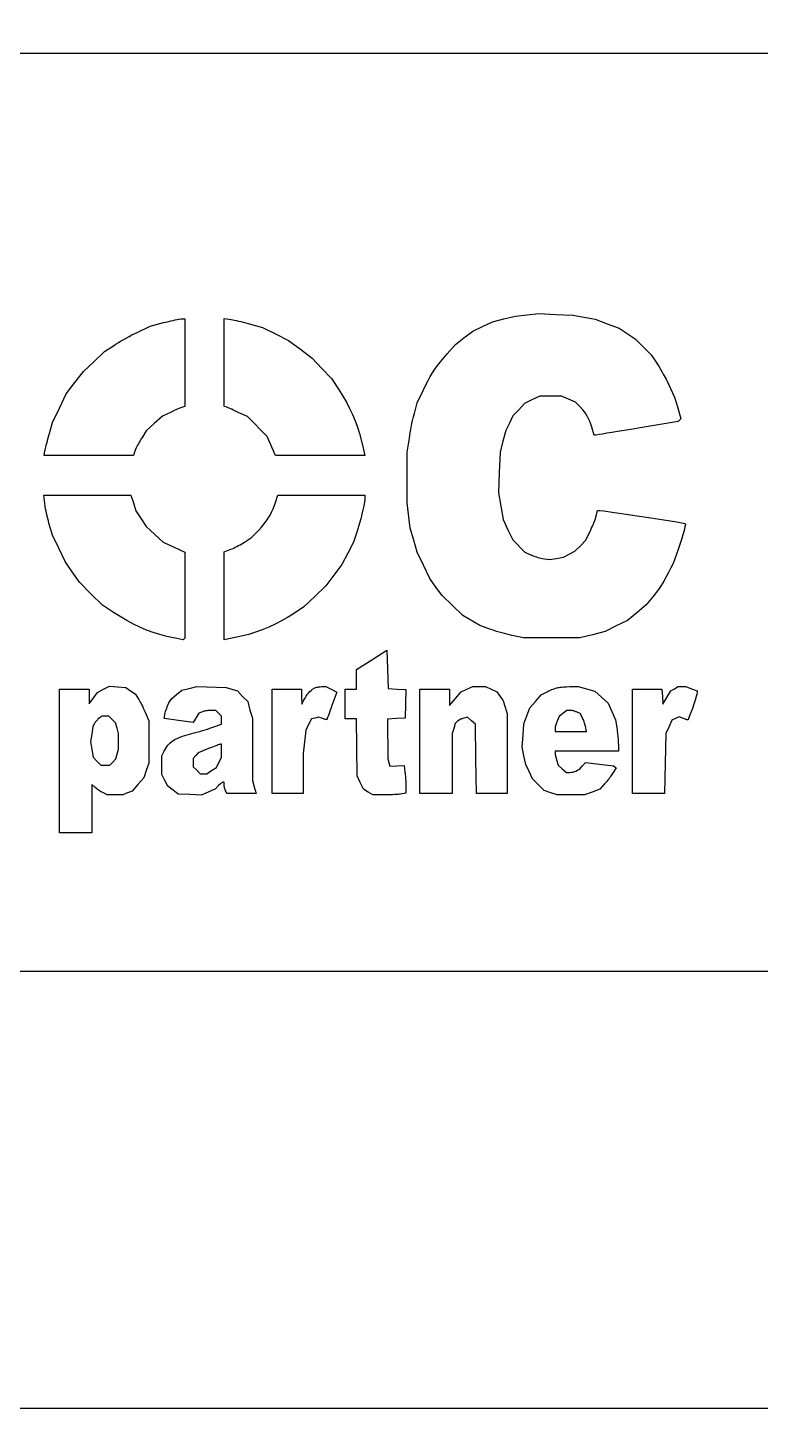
# Model space of a CAD drawing. Extents: x -61 to 349, y -42 to 245.
# Drawn here: x 305.01 to 313.39, y -42.19 to -26.39 of the extents above; entities that cross this region are included whole.
import ezdxf

# ---------------------------------------------------------------- set-up
doc = ezdxf.new("R2010")
doc.units = 0
doc.layers.add('BOARD_GEOMETRY_DIMENSION', color=2, linetype='CONTINUOUS')
doc.layers.add('BOARD_GEOMETRY_SILKSCREEN_TOP', color=1, linetype='CONTINUOUS')

msp = doc.modelspace()

# ---------------------------------------------------------------- linework, layer by layer
at = {"layer": 'BOARD_GEOMETRY_DIMENSION'}
for points in [[(-61.1124, -42.1894), (-61.1124, 244.810534), (348.887542, 244.810534), (348.887542, -42.1894)], [(310.86044, -29.665168), (311.053988, -29.67355), (311.247536, -29.68117), (311.505092, -29.729938), (311.642252, -29.780992), (311.77865, -29.831284), (311.870852, -29.892244), (311.962292, -29.953204), (312.14441, -30.135322), (312.20918, -30.230572), (312.221372, -30.250384), (312.23585, -30.273244), (312.25109, -30.299152), (312.267092, -30.327346), (312.283856, -30.357064), (312.31586, -30.4165), (312.344054, -30.47365), (312.413396, -30.620716), (312.44921, -30.74416), (312.485786, -30.86989), (312.471308, -30.884368), (312.455306, -30.898846), (311.996582, -30.975046), (311.913524, -30.988762), (311.835038, -31.001716), (311.761886, -31.013146), (311.695592, -31.024576), (311.63768, -31.03372), (311.589674, -31.042102), (311.552336, -31.048198), (311.516522, -31.053532), (311.493662, -31.055056), (311.464706, -30.963616), (311.453276, -30.929326), (311.441846, -30.897322), (311.42813, -30.866842), (311.414414, -30.83941), (311.399174, -30.81274), (311.38241, -30.788356), (311.364884, -30.764734), (311.324498, -30.722062), (311.27954, -30.678628), (311.200292, -30.642814), (311.120282, -30.607762), (310.870346, -30.607762), (310.781954, -30.651196), (310.695086, -30.693106), (310.630316, -30.763972), (310.564022, -30.834838), (310.522874, -30.918658), (310.480964, -31.002478), (310.448198, -31.124398), (310.416194, -31.248604), (310.406288, -31.481776), (310.398668, -31.71571), (310.424576, -31.868872), (310.452008, -32.022034), (310.50611, -32.137858), (310.560974, -32.253682), (310.699658, -32.392366), (310.759094, -32.421322), (310.771286, -32.425894), (310.785002, -32.431228), (310.800242, -32.437324), (310.816244, -32.442658), (310.833008, -32.447992), (310.850534, -32.453326), (310.867298, -32.457898), (310.899302, -32.464756), (310.981598, -32.479234), (311.06237, -32.464756), (311.14238, -32.450278), (311.20715, -32.415988), (311.273444, -32.38246), (311.335928, -32.319976), (311.398412, -32.25673), (311.453276, -32.139382), (311.463944, -32.117284), (311.47385, -32.095186), (311.492138, -32.05099), (311.50052, -32.030416), (311.507378, -32.011366), (311.513474, -31.994602), (311.521094, -31.968694), (311.532524, -31.916878), (311.558432, -31.916878), (311.604152, -31.922212), (311.700164, -31.935928), (311.83199, -31.954978), (311.983628, -31.977076), (312.141362, -32.00146), (312.290714, -32.02432), (312.415682, -32.044132), (312.536078, -32.065468), (312.53684, -32.07766), (312.531506, -32.105092), (312.522362, -32.144716), (312.508646, -32.194246), (312.492644, -32.24911), (312.474356, -32.307022), (312.455306, -32.364934), (312.416444, -32.469328), (312.395108, -32.521906), (312.370724, -32.574484), (312.344816, -32.6263), (312.318146, -32.677354), (312.28919, -32.726884), (312.259472, -32.77489), (312.22823, -32.821372), (312.164222, -32.905954), (312.089546, -32.998156), (311.982104, -33.086548), (311.875424, -33.17494), (311.746646, -33.238186), (311.617868, -33.30067), (311.473088, -33.338008), (311.327546, -33.374584), (310.683656, -33.374584), (310.549544, -33.345628), (310.523636, -33.340294), (310.495442, -33.333436), (310.466486, -33.325816), (310.405526, -33.309052), (310.37657, -33.30067), (310.348376, -33.291526), (310.30037, -33.274762), (310.184546, -33.234376), (309.990998, -33.118552), (309.872126, -33.005776), (309.754016, -32.891476), (309.68315, -32.793178), (309.612284, -32.693356), (309.539894, -32.543242), (309.469028, -32.392366), (309.430166, -32.255206), (309.38978, -32.118046), (309.354728, -31.828486), (309.354728, -31.248604), (309.379112, -31.087822), (309.383684, -31.05658), (309.389018, -31.023814), (309.395114, -30.989524), (309.40883, -30.920944), (309.41645, -30.888178), (309.423308, -30.857698), (309.437024, -30.805882), (309.469028, -30.684724), (309.539894, -30.536896), (309.566564, -30.48127), (309.592472, -30.430978), (309.617618, -30.384496), (309.644288, -30.341062), (309.67172, -30.299152), (309.701438, -30.258004), (309.734204, -30.216094), (309.810404, -30.126178), (309.905654, -30.01645), (310.003952, -29.942536), (310.103774, -29.866336), (310.21655, -29.812996), (310.329326, -29.758894), (310.461152, -29.724604), (310.59374, -29.6926), (310.72709, -29.678122)], [(306.596288, -29.76118), (306.651152, -29.747464), (306.676298, -29.74213), (306.700682, -29.736796), (306.722018, -29.732986), (306.740306, -29.729938), (306.766214, -29.726128), (306.809648, -29.726128), (306.809648, -30.726634), (306.782216, -30.735016), (306.775358, -30.737302), (306.765452, -30.741112), (306.754022, -30.745684), (306.740306, -30.75178), (306.724304, -30.758638), (306.70754, -30.766258), (306.690014, -30.773878), (306.653438, -30.791404), (306.553616, -30.83941), (306.461414, -30.92323), (306.369974, -31.00705), (306.318158, -31.087822), (306.308252, -31.1023), (306.299108, -31.119064), (306.289202, -31.135828), (306.280058, -31.153354), (306.270914, -31.170118), (306.262532, -31.186882), (306.255674, -31.202122), (306.244244, -31.227268), (306.22367, -31.28899), (305.200304, -31.28899), (305.21021, -31.23565), (305.212496, -31.22422), (305.215544, -31.209742), (305.220116, -31.191454), (305.22545, -31.17088), (305.231546, -31.14802), (305.237642, -31.123636), (305.2445, -31.09849), (305.258216, -31.047436), (305.297078, -30.910276), (305.376326, -30.74797), (305.454812, -30.583378), (305.55311, -30.4546), (305.649884, -30.325822), (305.772566, -30.211522), (305.892962, -30.098746), (306.004214, -30.02407), (306.026312, -30.010354), (306.05222, -29.994352), (306.081176, -29.977588), (306.110894, -29.960824), (306.174902, -29.925772), (306.206144, -29.909008), (306.26558, -29.87929), (306.414932, -29.808424), (306.568094, -29.768038)], [(307.260752, -29.721556), (307.341524, -29.732986), (307.358288, -29.735272), (307.3781, -29.739082), (307.40096, -29.743654), (307.426106, -29.74975), (307.452776, -29.755846), (307.50764, -29.769562), (307.560218, -29.78404), (307.698902, -29.824426), (307.848254, -29.896816), (307.998368, -29.971492), (308.134004, -30.072838), (308.268878, -30.174184), (308.378606, -30.291532), (308.488334, -30.407356), (308.576726, -30.541468), (308.619398, -30.610048), (308.65826, -30.67939), (308.694836, -30.748732), (308.727602, -30.819598), (308.758082, -30.890464), (308.784752, -30.962854), (308.808374, -31.036006), (308.845712, -31.183834), (308.868572, -31.28899), (308.35727, -31.28899), (307.848254, -31.287466), (307.752242, -31.071058), (307.52669, -30.842458), (307.421534, -30.794452), (307.383434, -30.776164), (307.365146, -30.767782), (307.34762, -30.7594), (307.331618, -30.752542), (307.31714, -30.746446), (307.30571, -30.741112), (307.289708, -30.735016), (307.260752, -30.726634), (307.260752, -30.223714)], [(305.195732, -31.740094), (306.193952, -31.740094), (306.22367, -31.83001), (306.25034, -31.919926), (306.310538, -32.012128), (306.369974, -32.102044), (306.466748, -32.192722), (306.563522, -32.281114), (306.686966, -32.337502), (306.809648, -32.392366), (306.809648, -33.377632), (306.801266, -33.386014), (306.792122, -33.39592), (306.682394, -33.374584), (306.603908, -33.35782), (306.526184, -33.337246), (306.449984, -33.312862), (306.373784, -33.28543), (306.297584, -33.253426), (306.222146, -33.217612), (306.14747, -33.177226), (305.995832, -33.085024), (305.867054, -32.99968), (305.736752, -32.869378), (305.604926, -32.73679), (305.52263, -32.617918), (305.440334, -32.499808), (305.367944, -32.348932), (305.297078, -32.198818), (305.256692, -32.061658), (305.249834, -32.03575), (305.242976, -32.008318), (305.22926, -31.95193), (305.223164, -31.923736), (305.21783, -31.897828), (305.213258, -31.872682), (305.207162, -31.831534)], [(307.875686, -31.740094), (308.87162, -31.740094), (308.87162, -31.762192), (308.869334, -31.786576), (308.864762, -31.820866), (308.857142, -31.862776), (308.847236, -31.91002), (308.835806, -31.960312), (308.822852, -32.012128), (308.809898, -32.06242), (308.783228, -32.152336), (308.741318, -32.27959), (308.6735, -32.406844), (308.607206, -32.535622), (308.515766, -32.658304), (308.425088, -32.7787), (308.297834, -32.899858), (308.17058, -33.020254), (308.054756, -33.097978), (307.986176, -33.14065), (307.916072, -33.181036), (307.843682, -33.218374), (307.769768, -33.252664), (307.69433, -33.283144), (307.61813, -33.310576), (307.541168, -33.33496), (307.386482, -33.371536), (307.260752, -33.39592), (307.260752, -32.389318), (307.337714, -32.360362), (307.352954, -32.354266), (307.369718, -32.346646), (307.387244, -32.338264), (307.406294, -32.32912), (307.425344, -32.319214), (307.443632, -32.308546), (307.46192, -32.29864), (307.493924, -32.27959), (307.574696, -32.227774), (307.656992, -32.140906), (307.687472, -32.107378), (307.714904, -32.07385), (307.740812, -32.03956), (307.763672, -32.00527), (307.785008, -31.97098), (307.803296, -31.935928), (307.82006, -31.899352), (307.848254, -31.823914)], [(309.120794, -33.513268), (309.129176, -33.734248), (309.137558, -33.954466), (309.238904, -33.9598), (309.34025, -33.964372), (309.335678, -34.128964), (309.330344, -34.292794), (309.230522, -34.298128), (309.129176, -34.3027), (309.132224, -34.7599), (309.155084, -34.840672), (309.23738, -34.839148), (309.318914, -34.8361), (309.32882, -34.910014), (309.330344, -34.92373), (309.331868, -34.939732), (309.333392, -34.957258), (309.334916, -34.975546), (309.33644, -34.994596), (309.337202, -35.013646), (309.337964, -35.031934), (309.338726, -35.066224), (309.338726, -35.150044), (309.27929, -35.161474), (309.265574, -35.162998), (309.249572, -35.164522), (309.230522, -35.166046), (309.209186, -35.166808), (309.186326, -35.168332), (309.137558, -35.169856), (309.08879, -35.170618), (308.960012, -35.170618), (308.906672, -35.138614), (308.854094, -35.105086), (308.81828, -35.028886), (308.783228, -34.953448), (308.777894, -34.62655), (308.773322, -34.301176), (308.646068, -34.301176), (308.646068, -33.962848), (308.774846, -33.962848), (308.774846, -33.737296), (308.948582, -33.62452)], [(305.947826, -33.928558), (306.041552, -33.935416), (306.134516, -33.943036), (306.187856, -33.980374), (306.241196, -34.016188), (306.283868, -34.080196), (306.29225, -34.093912), (306.301394, -34.109152), (306.310538, -34.126678), (306.320444, -34.145728), (306.329588, -34.164778), (306.338732, -34.18459), (306.355496, -34.223452), (306.39893, -34.324798), (306.39893, -34.808668), (306.369974, -34.892488), (306.341018, -34.974022), (306.2732, -35.051746), (306.206906, -35.127184), (306.154328, -35.14852), (306.102512, -35.170618), (305.921918, -35.170618), (305.870864, -35.14471), (305.860958, -35.140138), (305.85029, -35.134042), (305.828954, -35.120326), (305.818286, -35.112706), (305.80838, -35.105848), (305.799236, -35.098228), (305.783234, -35.085274), (305.746658, -35.05327), (305.746658, -35.60572), (305.376326, -35.60572), (305.376326, -33.962848), (305.714654, -33.962848), (305.714654, -34.130488), (305.810666, -33.9979), (305.880008, -33.962848)], [(306.946808, -33.930844), (307.285136, -33.943036), (307.349144, -33.962848), (307.413914, -33.981898), (307.471826, -34.04362), (307.529738, -34.103056), (307.555646, -34.19983), (307.583078, -34.294318), (307.583078, -35.005264), (307.605176, -35.079178), (307.628036, -35.154616), (307.29428, -35.154616), (307.276754, -35.124136), (307.274468, -35.11804), (307.27142, -35.111182), (307.264562, -35.088322), (307.263038, -35.07994), (307.261514, -35.073082), (307.260752, -35.059366), (307.260752, -35.025838), (307.247798, -35.025838), (307.24475, -35.0266), (307.240178, -35.028124), (307.235606, -35.031172), (307.230272, -35.034982), (307.224176, -35.039554), (307.217318, -35.044888), (307.197506, -35.0647), (307.16093, -35.1028), (307.078634, -35.138614), (306.997862, -35.173666), (306.866036, -35.16757), (306.73421, -35.162998), (306.676298, -35.117278), (306.6161, -35.07232), (306.582572, -35.005264), (306.546758, -34.937446), (306.549044, -34.830766), (306.549044, -34.724848), (306.575714, -34.669984), (306.595526, -34.63417), (306.6161, -34.60369), (306.638198, -34.577782), (306.664868, -34.555684), (306.696872, -34.535872), (306.736496, -34.517584), (306.785264, -34.499296), (306.917852, -34.460434), (306.948332, -34.452052), (306.980336, -34.44367), (307.011578, -34.434526), (307.042058, -34.425382), (307.071014, -34.417), (307.097684, -34.408618), (307.120544, -34.400998), (307.155596, -34.388044), (307.228748, -34.360612), (307.228748, -34.26841), (307.195982, -34.236406), (307.163978, -34.204402), (307.098446, -34.204402), (307.087016, -34.205164), (307.075586, -34.206688), (307.063394, -34.208212), (307.051964, -34.209736), (307.040534, -34.212022), (307.029866, -34.214308), (307.010816, -34.220404), (306.97043, -34.236406), (306.906422, -34.343086), (306.738782, -34.320226), (306.572666, -34.295842), (306.587144, -34.23031), (306.590192, -34.218118), (306.594002, -34.204402), (306.603146, -34.17697), (306.60848, -34.163254), (306.613814, -34.1503), (306.619148, -34.138108), (306.629054, -34.117534), (306.656486, -34.07029), (306.715922, -34.022284), (306.77612, -33.974278), (306.861464, -33.952942)], [(308.306216, -33.943798), (308.313836, -33.941512), (308.322218, -33.939226), (308.331362, -33.93694), (308.340506, -33.935416), (308.350412, -33.933892), (308.359556, -33.93313), (308.377082, -33.932368), (308.42204, -33.930844), (308.484524, -33.962848), (308.54777, -33.994852), (308.492906, -34.148014), (308.483, -34.176208), (308.473094, -34.202116), (308.464712, -34.227262), (308.457092, -34.24936), (308.450234, -34.26841), (308.444138, -34.285174), (308.440328, -34.297366), (308.436518, -34.308796), (308.435756, -34.309558), (308.43347, -34.31032), (308.42966, -34.309558), (308.425088, -34.308796), (308.418992, -34.307272), (308.412134, -34.305748), (308.404514, -34.303462), (308.388512, -34.298128), (308.339744, -34.281364), (308.299358, -34.29127), (308.259734, -34.301176), (308.226968, -34.366708), (308.19344, -34.431478), (308.178962, -34.563304), (308.16296, -34.695892), (308.16296, -35.154616), (307.80863, -35.154616), (307.80863, -33.962848), (308.146958, -33.962848), (308.146958, -34.046668), (308.148482, -34.132012), (308.173628, -34.083244), (308.18582, -34.06267), (308.198012, -34.042858), (308.211728, -34.023808), (308.226206, -34.00552), (308.241446, -33.989518), (308.256686, -33.97504), (308.271164, -33.962848), (308.299358, -33.946846)], [(310.38038, -33.991804), (310.417718, -34.04362), (310.453532, -34.09315), (310.47563, -34.167064), (310.49849, -34.24174), (310.49849, -35.154616), (310.145684, -35.154616), (310.141112, -34.758376), (310.135778, -34.362136), (310.089296, -34.32175), (310.042814, -34.282888), (310.000904, -34.292794), (309.992522, -34.29508), (309.98414, -34.29889), (309.975758, -34.301938), (309.967376, -34.305748), (309.950612, -34.314892), (309.942992, -34.319464), (309.931562, -34.328608), (309.902606, -34.354516), (309.886604, -34.412428), (309.86984, -34.47034), (309.86984, -35.154616), (309.499508, -35.154616), (309.499508, -33.962848), (309.837836, -33.962848), (309.837836, -34.148014), (309.905654, -34.068766), (309.973472, -33.99028), (310.03748, -33.961324), (310.103774, -33.930844), (310.248554, -33.930844), (310.314848, -33.961324)], [(311.080658, -33.943036), (311.093612, -33.94075), (311.10809, -33.939226), (311.124092, -33.937702), (311.141618, -33.936178), (311.159906, -33.934654), (311.177432, -33.933892), (311.213246, -33.932368), (311.31002, -33.930844), (311.403746, -33.95599), (311.498996, -33.983422), (311.65292, -34.122106), (311.69483, -34.217356), (311.739026, -34.312606), (311.755028, -34.423096), (311.757314, -34.444432), (311.760362, -34.46653), (311.764934, -34.510726), (311.766458, -34.532824), (311.768744, -34.552636), (311.769506, -34.571686), (311.77103, -34.602166), (311.77103, -34.671508), (311.046368, -34.671508), (311.046368, -34.69513), (311.04713, -34.701988), (311.048654, -34.709608), (311.050178, -34.718752), (311.052464, -34.727896), (311.053988, -34.738564), (311.057036, -34.749232), (311.06237, -34.77133), (311.079896, -34.830766), (311.127902, -34.871152), (311.178194, -34.913062), (311.217056, -34.913062), (311.234582, -34.9123), (311.251346, -34.909252), (311.268872, -34.90468), (311.284874, -34.897822), (311.300876, -34.88944), (311.316878, -34.879534), (311.332118, -34.868104), (311.360312, -34.839148), (311.392316, -34.80181), (311.553098, -34.819336), (311.714642, -34.837624), (311.72912, -34.850578), (311.743598, -34.86277), (311.704736, -34.924492), (311.697116, -34.936684), (311.687972, -34.949638), (311.678066, -34.963354), (311.667398, -34.977832), (311.655968, -34.99231), (311.6453, -35.006788), (311.63387, -35.020504), (311.613296, -35.044888), (311.558432, -35.105086), (311.471564, -35.138614), (311.38241, -35.170618), (311.068466, -35.170618), (310.996076, -35.146996), (310.922162, -35.121088), (310.789574, -34.985452), (310.751474, -34.90468), (310.711088, -34.82467), (310.689752, -34.723324), (310.670702, -34.621216), (310.680608, -34.48939), (310.688228, -34.357564), (310.722518, -34.266886), (310.75757, -34.175446), (310.823864, -34.101532), (310.887872, -34.025332), (310.95569, -33.991804), (310.967882, -33.984946), (310.995314, -33.972754), (311.009792, -33.966658), (311.023508, -33.960562), (311.037224, -33.95599), (311.049416, -33.951418), (311.06999, -33.945322)], [(312.455306, -33.932368), (312.49874, -33.930844), (312.543698, -33.930844), (312.608468, -33.95599), (312.673238, -33.981898), (312.673238, -34.003234), (312.669428, -34.01695), (312.661046, -34.046668), (312.648092, -34.086292), (312.632852, -34.132012), (312.61685, -34.18078), (312.600086, -34.227262), (312.585608, -34.267648), (312.568082, -34.312606), (312.564272, -34.312606), (312.560462, -34.311844), (312.555128, -34.311082), (312.549032, -34.308796), (312.542174, -34.30651), (312.533792, -34.304224), (312.517028, -34.298128), (312.465212, -34.278316), (312.423302, -34.298128), (312.381392, -34.317178), (312.345578, -34.39414), (312.31205, -34.47034), (312.305954, -34.811716), (312.299096, -35.154616), (311.931812, -35.154616), (311.931812, -33.962848), (312.268616, -33.962848), (312.273188, -34.046668), (312.278522, -34.132012), (312.32348, -34.055812), (312.368438, -33.97885), (312.411872, -33.95599)], [(305.94173, -34.26841), (305.86553, -34.26841), (305.830478, -34.294318), (305.816762, -34.304986), (305.809904, -34.311082), (305.803046, -34.318702), (305.79695, -34.32556), (305.790092, -34.33318), (305.784758, -34.340038), (305.775614, -34.354516), (305.756564, -34.389568), (305.745134, -34.476436), (305.73218, -34.56178), (305.746658, -34.652458), (305.76266, -34.74085), (305.806094, -34.787332), (305.849528, -34.83229), (305.950874, -34.83229), (305.985164, -34.795714), (306.020216, -34.756852), (306.05222, -34.647124), (306.05222, -34.47034), (306.034694, -34.407094), (306.017168, -34.34461), (305.97983, -34.307272)], [(311.284874, -34.21888), (311.276492, -34.215832), (311.26811, -34.213546), (311.258966, -34.210498), (311.249822, -34.208212), (311.240678, -34.206688), (311.232296, -34.205164), (311.217056, -34.204402), (311.179718, -34.204402), (311.13476, -34.239454), (311.091326, -34.273744), (311.068466, -34.327084), (311.064656, -34.33699), (311.060846, -34.347658), (311.057036, -34.359088), (311.05094, -34.380424), (311.048654, -34.39033), (311.04713, -34.399474), (311.046368, -34.413952), (311.046368, -34.445956), (311.403746, -34.445956), (311.392316, -34.384996), (311.39003, -34.373566), (311.386982, -34.361374), (311.383172, -34.349182), (311.379362, -34.336228), (311.370218, -34.311844), (311.364884, -34.300414), (311.354978, -34.281364), (311.331356, -34.239454), (311.292494, -34.221928)], [(307.228748, -34.590736), (307.217318, -34.59226), (307.212746, -34.593022), (307.204364, -34.595308), (307.193696, -34.599118), (307.17998, -34.604452), (307.163978, -34.609786), (307.14569, -34.616644), (307.125878, -34.624264), (307.083206, -34.641028), (306.96281, -34.689034), (306.935378, -34.721038), (306.906422, -34.755328), (306.906422, -34.850578), (306.946808, -34.888678), (306.984908, -34.929064), (307.062632, -34.929064), (307.117496, -34.892488), (307.17236, -34.856674), (307.199792, -34.800286), (307.228748, -34.743898)]]:
    msp.add_lwpolyline(points, close=True, dxfattribs=at)
for points in [[(343.887552, -26.68905), (287.57753, -26.68905), (287.57753, -37.189156)], [(-56.11241, -37.189156), (343.887552, -37.189156)]]:
    msp.add_lwpolyline(points, dxfattribs=at)
at = {"layer": 'BOARD_GEOMETRY_SILKSCREEN_TOP'}
for points in [[(-61.1124, -42.1894), (-61.1124, 244.810534), (348.887542, 244.810534), (348.887542, -42.1894)], [(310.86044, -29.665168), (311.053988, -29.67355), (311.247536, -29.68117), (311.505092, -29.729938), (311.642252, -29.780992), (311.77865, -29.831284), (311.870852, -29.892244), (311.962292, -29.953204), (312.14441, -30.135322), (312.20918, -30.230572), (312.221372, -30.250384), (312.23585, -30.273244), (312.25109, -30.299152), (312.267092, -30.327346), (312.283856, -30.357064), (312.31586, -30.4165), (312.344054, -30.47365), (312.413396, -30.620716), (312.44921, -30.74416), (312.485786, -30.86989), (312.471308, -30.884368), (312.455306, -30.898846), (311.996582, -30.975046), (311.913524, -30.988762), (311.835038, -31.001716), (311.761886, -31.013146), (311.695592, -31.024576), (311.63768, -31.03372), (311.589674, -31.042102), (311.552336, -31.048198), (311.516522, -31.053532), (311.493662, -31.055056), (311.464706, -30.963616), (311.453276, -30.929326), (311.441846, -30.897322), (311.42813, -30.866842), (311.414414, -30.83941), (311.399174, -30.81274), (311.38241, -30.788356), (311.364884, -30.764734), (311.324498, -30.722062), (311.27954, -30.678628), (311.200292, -30.642814), (311.120282, -30.607762), (310.870346, -30.607762), (310.781954, -30.651196), (310.695086, -30.693106), (310.630316, -30.763972), (310.564022, -30.834838), (310.522874, -30.918658), (310.480964, -31.002478), (310.448198, -31.124398), (310.416194, -31.248604), (310.406288, -31.481776), (310.398668, -31.71571), (310.424576, -31.868872), (310.452008, -32.022034), (310.50611, -32.137858), (310.560974, -32.253682), (310.699658, -32.392366), (310.759094, -32.421322), (310.771286, -32.425894), (310.785002, -32.431228), (310.800242, -32.437324), (310.816244, -32.442658), (310.833008, -32.447992), (310.850534, -32.453326), (310.867298, -32.457898), (310.899302, -32.464756), (310.981598, -32.479234), (311.06237, -32.464756), (311.14238, -32.450278), (311.20715, -32.415988), (311.273444, -32.38246), (311.335928, -32.319976), (311.398412, -32.25673), (311.453276, -32.139382), (311.463944, -32.117284), (311.47385, -32.095186), (311.492138, -32.05099), (311.50052, -32.030416), (311.507378, -32.011366), (311.513474, -31.994602), (311.521094, -31.968694), (311.532524, -31.916878), (311.558432, -31.916878), (311.604152, -31.922212), (311.700164, -31.935928), (311.83199, -31.954978), (311.983628, -31.977076), (312.141362, -32.00146), (312.290714, -32.02432), (312.415682, -32.044132), (312.536078, -32.065468), (312.53684, -32.07766), (312.531506, -32.105092), (312.522362, -32.144716), (312.508646, -32.194246), (312.492644, -32.24911), (312.474356, -32.307022), (312.455306, -32.364934), (312.416444, -32.469328), (312.395108, -32.521906), (312.370724, -32.574484), (312.344816, -32.6263), (312.318146, -32.677354), (312.28919, -32.726884), (312.259472, -32.77489), (312.22823, -32.821372), (312.164222, -32.905954), (312.089546, -32.998156), (311.982104, -33.086548), (311.875424, -33.17494), (311.746646, -33.238186), (311.617868, -33.30067), (311.473088, -33.338008), (311.327546, -33.374584), (310.683656, -33.374584), (310.549544, -33.345628), (310.523636, -33.340294), (310.495442, -33.333436), (310.466486, -33.325816), (310.405526, -33.309052), (310.37657, -33.30067), (310.348376, -33.291526), (310.30037, -33.274762), (310.184546, -33.234376), (309.990998, -33.118552), (309.872126, -33.005776), (309.754016, -32.891476), (309.68315, -32.793178), (309.612284, -32.693356), (309.539894, -32.543242), (309.469028, -32.392366), (309.430166, -32.255206), (309.38978, -32.118046), (309.354728, -31.828486), (309.354728, -31.248604), (309.379112, -31.087822), (309.383684, -31.05658), (309.389018, -31.023814), (309.395114, -30.989524), (309.40883, -30.920944), (309.41645, -30.888178), (309.423308, -30.857698), (309.437024, -30.805882), (309.469028, -30.684724), (309.539894, -30.536896), (309.566564, -30.48127), (309.592472, -30.430978), (309.617618, -30.384496), (309.644288, -30.341062), (309.67172, -30.299152), (309.701438, -30.258004), (309.734204, -30.216094), (309.810404, -30.126178), (309.905654, -30.01645), (310.003952, -29.942536), (310.103774, -29.866336), (310.21655, -29.812996), (310.329326, -29.758894), (310.461152, -29.724604), (310.59374, -29.6926), (310.72709, -29.678122)], [(306.596288, -29.76118), (306.651152, -29.747464), (306.676298, -29.74213), (306.700682, -29.736796), (306.722018, -29.732986), (306.740306, -29.729938), (306.766214, -29.726128), (306.809648, -29.726128), (306.809648, -30.726634), (306.782216, -30.735016), (306.775358, -30.737302), (306.765452, -30.741112), (306.754022, -30.745684), (306.740306, -30.75178), (306.724304, -30.758638), (306.70754, -30.766258), (306.690014, -30.773878), (306.653438, -30.791404), (306.553616, -30.83941), (306.461414, -30.92323), (306.369974, -31.00705), (306.318158, -31.087822), (306.308252, -31.1023), (306.299108, -31.119064), (306.289202, -31.135828), (306.280058, -31.153354), (306.270914, -31.170118), (306.262532, -31.186882), (306.255674, -31.202122), (306.244244, -31.227268), (306.22367, -31.28899), (305.200304, -31.28899), (305.21021, -31.23565), (305.212496, -31.22422), (305.215544, -31.209742), (305.220116, -31.191454), (305.22545, -31.17088), (305.231546, -31.14802), (305.237642, -31.123636), (305.2445, -31.09849), (305.258216, -31.047436), (305.297078, -30.910276), (305.376326, -30.74797), (305.454812, -30.583378), (305.55311, -30.4546), (305.649884, -30.325822), (305.772566, -30.211522), (305.892962, -30.098746), (306.004214, -30.02407), (306.026312, -30.010354), (306.05222, -29.994352), (306.081176, -29.977588), (306.110894, -29.960824), (306.174902, -29.925772), (306.206144, -29.909008), (306.26558, -29.87929), (306.414932, -29.808424), (306.568094, -29.768038)], [(307.260752, -29.721556), (307.341524, -29.732986), (307.358288, -29.735272), (307.3781, -29.739082), (307.40096, -29.743654), (307.426106, -29.74975), (307.452776, -29.755846), (307.50764, -29.769562), (307.560218, -29.78404), (307.698902, -29.824426), (307.848254, -29.896816), (307.998368, -29.971492), (308.134004, -30.072838), (308.268878, -30.174184), (308.378606, -30.291532), (308.488334, -30.407356), (308.576726, -30.541468), (308.619398, -30.610048), (308.65826, -30.67939), (308.694836, -30.748732), (308.727602, -30.819598), (308.758082, -30.890464), (308.784752, -30.962854), (308.808374, -31.036006), (308.845712, -31.183834), (308.868572, -31.28899), (308.35727, -31.28899), (307.848254, -31.287466), (307.752242, -31.071058), (307.52669, -30.842458), (307.421534, -30.794452), (307.383434, -30.776164), (307.365146, -30.767782), (307.34762, -30.7594), (307.331618, -30.752542), (307.31714, -30.746446), (307.30571, -30.741112), (307.289708, -30.735016), (307.260752, -30.726634), (307.260752, -30.223714)], [(305.195732, -31.740094), (306.193952, -31.740094), (306.22367, -31.83001), (306.25034, -31.919926), (306.310538, -32.012128), (306.369974, -32.102044), (306.466748, -32.192722), (306.563522, -32.281114), (306.686966, -32.337502), (306.809648, -32.392366), (306.809648, -33.377632), (306.801266, -33.386014), (306.792122, -33.39592), (306.682394, -33.374584), (306.603908, -33.35782), (306.526184, -33.337246), (306.449984, -33.312862), (306.373784, -33.28543), (306.297584, -33.253426), (306.222146, -33.217612), (306.14747, -33.177226), (305.995832, -33.085024), (305.867054, -32.99968), (305.736752, -32.869378), (305.604926, -32.73679), (305.52263, -32.617918), (305.440334, -32.499808), (305.367944, -32.348932), (305.297078, -32.198818), (305.256692, -32.061658), (305.249834, -32.03575), (305.242976, -32.008318), (305.22926, -31.95193), (305.223164, -31.923736), (305.21783, -31.897828), (305.213258, -31.872682), (305.207162, -31.831534)], [(307.875686, -31.740094), (308.87162, -31.740094), (308.87162, -31.762192), (308.869334, -31.786576), (308.864762, -31.820866), (308.857142, -31.862776), (308.847236, -31.91002), (308.835806, -31.960312), (308.822852, -32.012128), (308.809898, -32.06242), (308.783228, -32.152336), (308.741318, -32.27959), (308.6735, -32.406844), (308.607206, -32.535622), (308.515766, -32.658304), (308.425088, -32.7787), (308.297834, -32.899858), (308.17058, -33.020254), (308.054756, -33.097978), (307.986176, -33.14065), (307.916072, -33.181036), (307.843682, -33.218374), (307.769768, -33.252664), (307.69433, -33.283144), (307.61813, -33.310576), (307.541168, -33.33496), (307.386482, -33.371536), (307.260752, -33.39592), (307.260752, -32.389318), (307.337714, -32.360362), (307.352954, -32.354266), (307.369718, -32.346646), (307.387244, -32.338264), (307.406294, -32.32912), (307.425344, -32.319214), (307.443632, -32.308546), (307.46192, -32.29864), (307.493924, -32.27959), (307.574696, -32.227774), (307.656992, -32.140906), (307.687472, -32.107378), (307.714904, -32.07385), (307.740812, -32.03956), (307.763672, -32.00527), (307.785008, -31.97098), (307.803296, -31.935928), (307.82006, -31.899352), (307.848254, -31.823914)], [(309.120794, -33.513268), (309.129176, -33.734248), (309.137558, -33.954466), (309.238904, -33.9598), (309.34025, -33.964372), (309.335678, -34.128964), (309.330344, -34.292794), (309.230522, -34.298128), (309.129176, -34.3027), (309.132224, -34.7599), (309.155084, -34.840672), (309.23738, -34.839148), (309.318914, -34.8361), (309.32882, -34.910014), (309.330344, -34.92373), (309.331868, -34.939732), (309.333392, -34.957258), (309.334916, -34.975546), (309.33644, -34.994596), (309.337202, -35.013646), (309.337964, -35.031934), (309.338726, -35.066224), (309.338726, -35.150044), (309.27929, -35.161474), (309.265574, -35.162998), (309.249572, -35.164522), (309.230522, -35.166046), (309.209186, -35.166808), (309.186326, -35.168332), (309.137558, -35.169856), (309.08879, -35.170618), (308.960012, -35.170618), (308.906672, -35.138614), (308.854094, -35.105086), (308.81828, -35.028886), (308.783228, -34.953448), (308.777894, -34.62655), (308.773322, -34.301176), (308.646068, -34.301176), (308.646068, -33.962848), (308.774846, -33.962848), (308.774846, -33.737296), (308.948582, -33.62452)], [(305.947826, -33.928558), (306.041552, -33.935416), (306.134516, -33.943036), (306.187856, -33.980374), (306.241196, -34.016188), (306.283868, -34.080196), (306.29225, -34.093912), (306.301394, -34.109152), (306.310538, -34.126678), (306.320444, -34.145728), (306.329588, -34.164778), (306.338732, -34.18459), (306.355496, -34.223452), (306.39893, -34.324798), (306.39893, -34.808668), (306.369974, -34.892488), (306.341018, -34.974022), (306.2732, -35.051746), (306.206906, -35.127184), (306.154328, -35.14852), (306.102512, -35.170618), (305.921918, -35.170618), (305.870864, -35.14471), (305.860958, -35.140138), (305.85029, -35.134042), (305.828954, -35.120326), (305.818286, -35.112706), (305.80838, -35.105848), (305.799236, -35.098228), (305.783234, -35.085274), (305.746658, -35.05327), (305.746658, -35.60572), (305.376326, -35.60572), (305.376326, -33.962848), (305.714654, -33.962848), (305.714654, -34.130488), (305.810666, -33.9979), (305.880008, -33.962848)], [(307.349144, -33.962848), (307.413914, -33.981898), (307.471826, -34.04362), (307.529738, -34.103056), (307.555646, -34.19983), (307.583078, -34.294318), (307.583078, -35.005264), (307.605176, -35.079178), (307.628036, -35.154616), (307.29428, -35.154616), (307.276754, -35.124136), (307.274468, -35.11804), (307.27142, -35.111182), (307.264562, -35.088322), (307.263038, -35.07994), (307.261514, -35.073082), (307.260752, -35.059366), (307.260752, -35.025838), (307.247798, -35.025838), (307.24475, -35.0266), (307.240178, -35.028124), (307.235606, -35.031172), (307.230272, -35.034982), (307.224176, -35.039554), (307.217318, -35.044888), (307.197506, -35.0647), (307.16093, -35.1028), (307.078634, -35.138614), (306.997862, -35.173666), (306.866036, -35.16757), (306.73421, -35.162998), (306.676298, -35.117278), (306.6161, -35.07232), (306.582572, -35.005264), (306.546758, -34.937446), (306.549044, -34.830766), (306.549044, -34.724848), (306.575714, -34.669984), (306.595526, -34.63417), (306.6161, -34.60369), (306.638198, -34.577782), (306.664868, -34.555684), (306.696872, -34.535872), (306.736496, -34.517584), (306.785264, -34.499296), (306.917852, -34.460434), (306.948332, -34.452052), (306.980336, -34.44367), (307.011578, -34.434526), (307.042058, -34.425382), (307.071014, -34.417), (307.097684, -34.408618), (307.120544, -34.400998), (307.155596, -34.388044), (307.228748, -34.360612), (307.228748, -34.26841), (307.195982, -34.236406), (307.163978, -34.204402), (307.098446, -34.204402), (307.087016, -34.205164), (307.075586, -34.206688), (307.063394, -34.208212), (307.051964, -34.209736), (307.040534, -34.212022), (307.029866, -34.214308), (307.010816, -34.220404), (306.97043, -34.236406), (306.906422, -34.343086), (306.738782, -34.320226), (306.572666, -34.295842), (306.587144, -34.23031), (306.590192, -34.218118), (306.594002, -34.204402), (306.603146, -34.17697), (306.60848, -34.163254), (306.613814, -34.1503), (306.619148, -34.138108), (306.629054, -34.117534), (306.656486, -34.07029), (306.715922, -34.022284), (306.77612, -33.974278), (306.861464, -33.952942), (306.946808, -33.930844), (307.285136, -33.943036)], [(308.306216, -33.943798), (308.313836, -33.941512), (308.322218, -33.939226), (308.331362, -33.93694), (308.340506, -33.935416), (308.350412, -33.933892), (308.359556, -33.93313), (308.377082, -33.932368), (308.42204, -33.930844), (308.484524, -33.962848), (308.54777, -33.994852), (308.492906, -34.148014), (308.483, -34.176208), (308.473094, -34.202116), (308.464712, -34.227262), (308.457092, -34.24936), (308.450234, -34.26841), (308.444138, -34.285174), (308.440328, -34.297366), (308.436518, -34.308796), (308.435756, -34.309558), (308.43347, -34.31032), (308.42966, -34.309558), (308.425088, -34.308796), (308.418992, -34.307272), (308.412134, -34.305748), (308.404514, -34.303462), (308.388512, -34.298128), (308.339744, -34.281364), (308.299358, -34.29127), (308.259734, -34.301176), (308.226968, -34.366708), (308.19344, -34.431478), (308.178962, -34.563304), (308.16296, -34.695892), (308.16296, -35.154616), (307.80863, -35.154616), (307.80863, -33.962848), (308.146958, -33.962848), (308.146958, -34.046668), (308.148482, -34.132012), (308.173628, -34.083244), (308.18582, -34.06267), (308.198012, -34.042858), (308.211728, -34.023808), (308.226206, -34.00552), (308.241446, -33.989518), (308.256686, -33.97504), (308.271164, -33.962848), (308.299358, -33.946846)], [(310.103774, -33.930844), (310.248554, -33.930844), (310.314848, -33.961324), (310.38038, -33.991804), (310.417718, -34.04362), (310.453532, -34.09315), (310.47563, -34.167064), (310.49849, -34.24174), (310.49849, -35.154616), (310.145684, -35.154616), (310.141112, -34.758376), (310.135778, -34.362136), (310.089296, -34.32175), (310.042814, -34.282888), (310.000904, -34.292794), (309.992522, -34.29508), (309.98414, -34.29889), (309.975758, -34.301938), (309.967376, -34.305748), (309.950612, -34.314892), (309.942992, -34.319464), (309.931562, -34.328608), (309.902606, -34.354516), (309.886604, -34.412428), (309.86984, -34.47034), (309.86984, -35.154616), (309.499508, -35.154616), (309.499508, -33.962848), (309.837836, -33.962848), (309.837836, -34.148014), (309.905654, -34.068766), (309.973472, -33.99028), (310.03748, -33.961324)], [(311.080658, -33.943036), (311.093612, -33.94075), (311.10809, -33.939226), (311.124092, -33.937702), (311.141618, -33.936178), (311.159906, -33.934654), (311.177432, -33.933892), (311.213246, -33.932368), (311.31002, -33.930844), (311.403746, -33.95599), (311.498996, -33.983422), (311.65292, -34.122106), (311.69483, -34.217356), (311.739026, -34.312606), (311.755028, -34.423096), (311.757314, -34.444432), (311.760362, -34.46653), (311.764934, -34.510726), (311.766458, -34.532824), (311.768744, -34.552636), (311.769506, -34.571686), (311.77103, -34.602166), (311.77103, -34.671508), (311.046368, -34.671508), (311.046368, -34.69513), (311.04713, -34.701988), (311.048654, -34.709608), (311.050178, -34.718752), (311.052464, -34.727896), (311.053988, -34.738564), (311.057036, -34.749232), (311.06237, -34.77133), (311.079896, -34.830766), (311.127902, -34.871152), (311.178194, -34.913062), (311.217056, -34.913062), (311.234582, -34.9123), (311.251346, -34.909252), (311.268872, -34.90468), (311.284874, -34.897822), (311.300876, -34.88944), (311.316878, -34.879534), (311.332118, -34.868104), (311.360312, -34.839148), (311.392316, -34.80181), (311.553098, -34.819336), (311.714642, -34.837624), (311.72912, -34.850578), (311.743598, -34.86277), (311.704736, -34.924492), (311.697116, -34.936684), (311.687972, -34.949638), (311.678066, -34.963354), (311.667398, -34.977832), (311.655968, -34.99231), (311.6453, -35.006788), (311.63387, -35.020504), (311.613296, -35.044888), (311.558432, -35.105086), (311.471564, -35.138614), (311.38241, -35.170618), (311.068466, -35.170618), (310.996076, -35.146996), (310.922162, -35.121088), (310.789574, -34.985452), (310.751474, -34.90468), (310.711088, -34.82467), (310.689752, -34.723324), (310.670702, -34.621216), (310.680608, -34.48939), (310.688228, -34.357564), (310.722518, -34.266886), (310.75757, -34.175446), (310.823864, -34.101532), (310.887872, -34.025332), (310.95569, -33.991804), (310.967882, -33.984946), (310.995314, -33.972754), (311.009792, -33.966658), (311.023508, -33.960562), (311.037224, -33.95599), (311.049416, -33.951418), (311.06999, -33.945322)], [(312.455306, -33.932368), (312.49874, -33.930844), (312.543698, -33.930844), (312.608468, -33.95599), (312.673238, -33.981898), (312.673238, -34.003234), (312.669428, -34.01695), (312.661046, -34.046668), (312.648092, -34.086292), (312.632852, -34.132012), (312.61685, -34.18078), (312.600086, -34.227262), (312.585608, -34.267648), (312.568082, -34.312606), (312.564272, -34.312606), (312.560462, -34.311844), (312.555128, -34.311082), (312.549032, -34.308796), (312.542174, -34.30651), (312.533792, -34.304224), (312.517028, -34.298128), (312.465212, -34.278316), (312.423302, -34.298128), (312.381392, -34.317178), (312.345578, -34.39414), (312.31205, -34.47034), (312.305954, -34.811716), (312.299096, -35.154616), (311.931812, -35.154616), (311.931812, -33.962848), (312.268616, -33.962848), (312.273188, -34.046668), (312.278522, -34.132012), (312.32348, -34.055812), (312.368438, -33.97885), (312.411872, -33.95599)], [(305.94173, -34.26841), (305.86553, -34.26841), (305.830478, -34.294318), (305.816762, -34.304986), (305.809904, -34.311082), (305.803046, -34.318702), (305.79695, -34.32556), (305.790092, -34.33318), (305.784758, -34.340038), (305.775614, -34.354516), (305.756564, -34.389568), (305.745134, -34.476436), (305.73218, -34.56178), (305.746658, -34.652458), (305.76266, -34.74085), (305.806094, -34.787332), (305.849528, -34.83229), (305.950874, -34.83229), (305.985164, -34.795714), (306.020216, -34.756852), (306.05222, -34.647124), (306.05222, -34.47034), (306.034694, -34.407094), (306.017168, -34.34461), (305.97983, -34.307272)], [(311.284874, -34.21888), (311.276492, -34.215832), (311.26811, -34.213546), (311.258966, -34.210498), (311.249822, -34.208212), (311.240678, -34.206688), (311.232296, -34.205164), (311.217056, -34.204402), (311.179718, -34.204402), (311.13476, -34.239454), (311.091326, -34.273744), (311.068466, -34.327084), (311.064656, -34.33699), (311.060846, -34.347658), (311.057036, -34.359088), (311.05094, -34.380424), (311.048654, -34.39033), (311.04713, -34.399474), (311.046368, -34.413952), (311.046368, -34.445956), (311.403746, -34.445956), (311.392316, -34.384996), (311.39003, -34.373566), (311.386982, -34.361374), (311.383172, -34.349182), (311.379362, -34.336228), (311.370218, -34.311844), (311.364884, -34.300414), (311.354978, -34.281364), (311.331356, -34.239454), (311.292494, -34.221928)], [(307.228748, -34.590736), (307.217318, -34.59226), (307.212746, -34.593022), (307.204364, -34.595308), (307.193696, -34.599118), (307.17998, -34.604452), (307.163978, -34.609786), (307.14569, -34.616644), (307.125878, -34.624264), (307.083206, -34.641028), (306.96281, -34.689034), (306.935378, -34.721038), (306.906422, -34.755328), (306.906422, -34.850578), (306.946808, -34.888678), (306.984908, -34.929064), (307.062632, -34.929064), (307.117496, -34.892488), (307.17236, -34.856674), (307.199792, -34.800286), (307.228748, -34.743898)]]:
    msp.add_lwpolyline(points, close=True, dxfattribs=at)
for points in [[(343.887552, -26.68905), (287.57753, -26.68905), (287.57753, -37.189156)], [(-56.11241, -37.189156), (343.887552, -37.189156)]]:
    msp.add_lwpolyline(points, dxfattribs=at)

doc.saveas('drawing.dxf')
